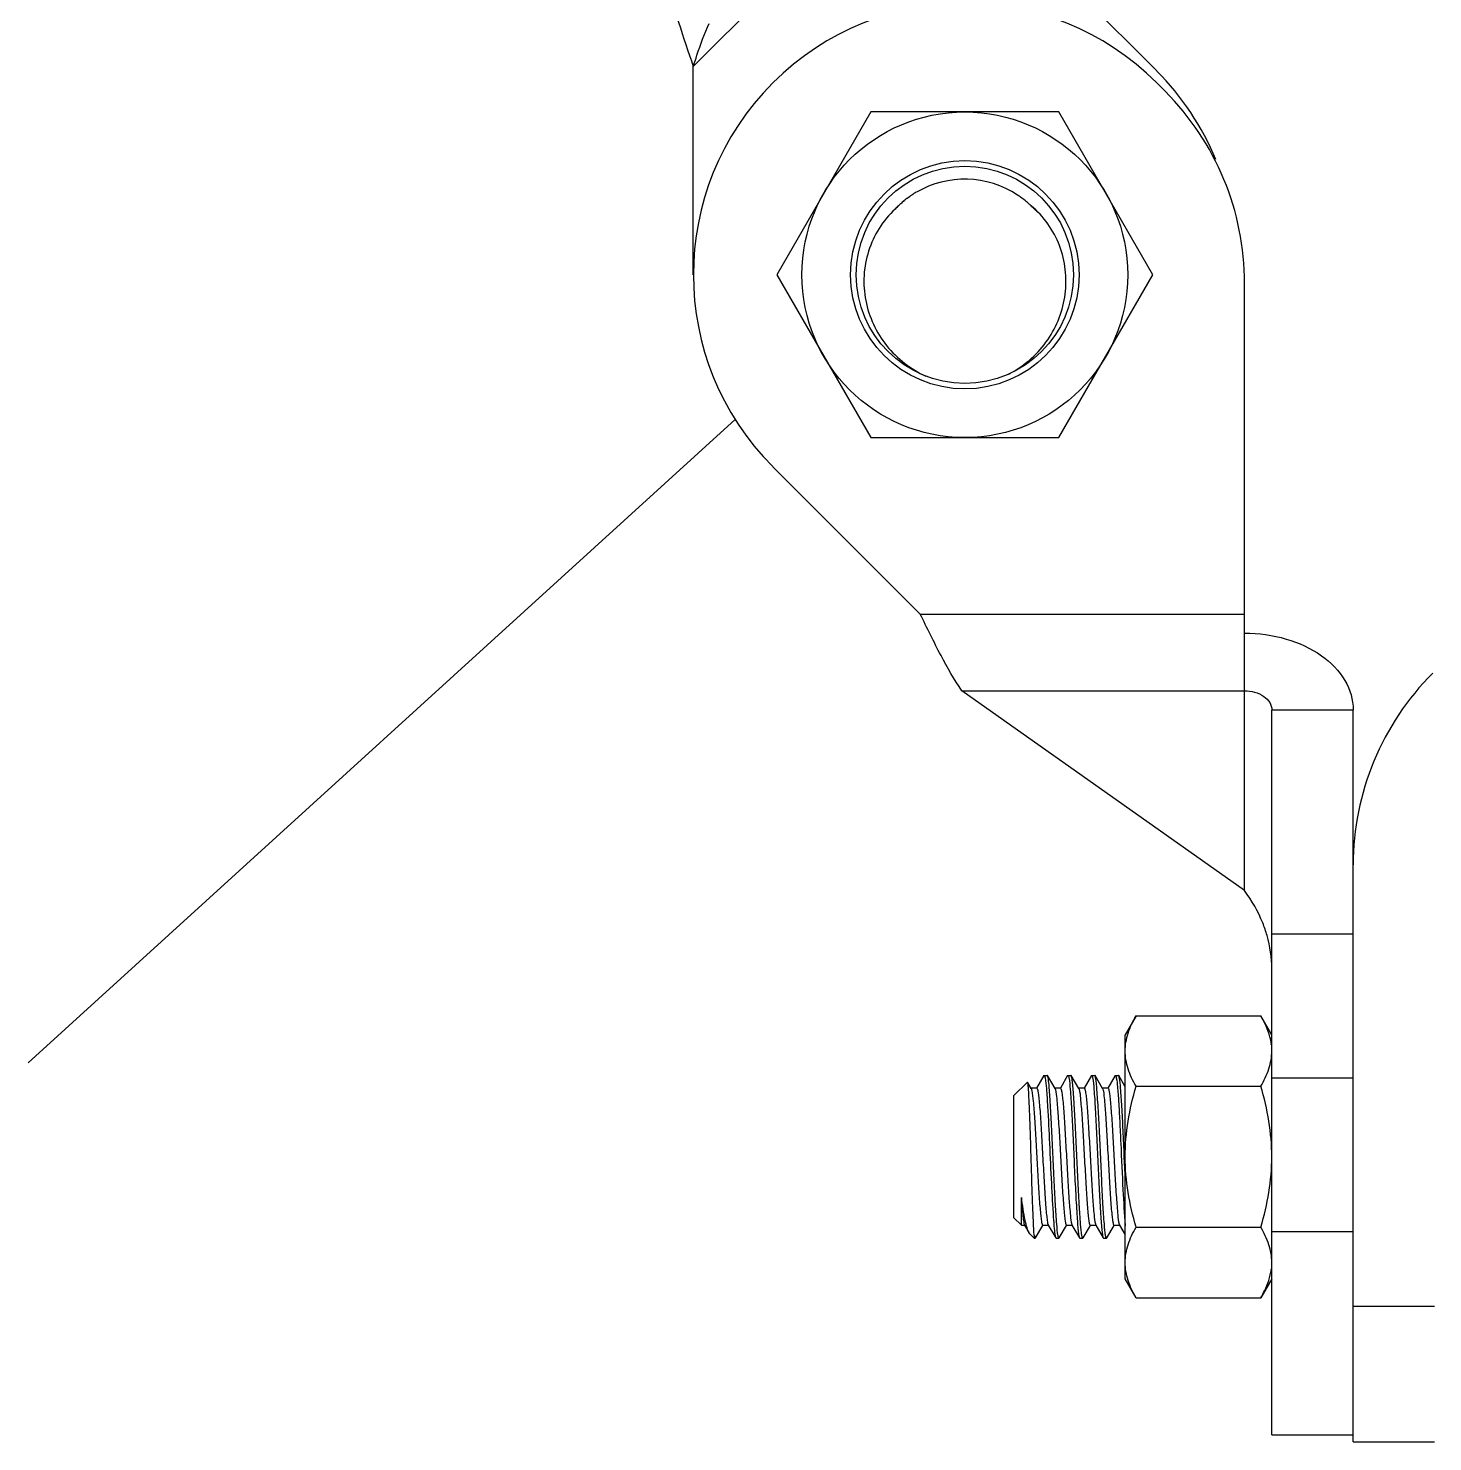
# Model space of a CAD drawing. Extents: x 27938 to 1042331, y -235042 to 1535213.
# Drawn here: x 706143 to 707375, y 727026 to 728266 of the extents above; entities that cross this region are included whole.
import ezdxf

# ---------------------------------------------------------------- set-up
doc = ezdxf.new("R2010")
doc.units = 0
doc.header["$LTSCALE"] = 1000
doc.header["$MEASUREMENT"] = 0
doc.styles.get("Standard").update_dxf_attribs({"font": 'gbenor.shx', "bigfont": 'gbcbig.shx'})
doc.dimstyles.get("Standard").update_dxf_attribs({"dimtxt": 0.18, "dimasz": 0.18, "dimexe": 0.18, "dimexo": 0.0625, "dimgap": 0.09, "dimtad": 0, "dimtih": 1, "dimtoh": 1, "dimdec": 4, "dimzin": 0, "dimdsep": 46, "dimtxsty": 'Standard', "dimcen": 0.09, "dimadec": 0, "dimazin": 0, "dimtfac": 1, "dimtdec": 4, "dimtofl": 0, "dimtmove": 0, "dimatfit": 3, "dimfxl": 1, "dimtolj": 1, "dimtzin": 0, "dimarcsym": 0})

msp = doc.modelspace()

# ---------------------------------------------------------------- linework, layer by layer
at = {"linetype": 'Continuous'}
for p, q in [((706755.8, 728605.9), (707132.7, 728229)), ((706726.2, 728233), (706927.5, 728434.2)), ((706726.2, 728050.2), (706726.2, 728233)), ((707132.7, 728218.6), (707140.1, 728211.2)), ((706881.9, 728193.1), (706799.4, 728050.2)), ((707046.8, 728193.1), (706881.9, 728193.1)), ((707129.3, 728050.2), (707046.8, 728193.1)), ((707022, 728111.2), (707021.9, 728111.3)), ((707024, 728109.3), (707024.1, 728109.2)), ((706799.4, 728050.2), (706881.9, 727907.3)), ((707046.8, 727907.3), (707129.3, 728050.2)), ((707209.8, 727509.8), (707209.8, 728042.8)), ((706881.9, 727907.3), (707046.8, 727907.3)), ((706925.3, 727752.5), (706796, 727881.8)), ((706925.3, 727752.5), (707209.8, 727752.5)), ((706961.8, 727685.2), (707209.8, 727685.2)), ((707209.8, 727509.8), (706961.8, 727685.2)), ((707305.1, 727668.3), (707233.7, 727668.3)), ((707233.7, 727032.2), (707233.7, 727668.3)), ((707305.1, 727026.2), (707305.1, 727668.3)), ((707305.1, 727471.5), (707233.7, 727471.5)), ((707114.6, 727400), (707105.1, 727383.4)), ((707114.6, 727400), (707224.1, 727400)), ((707233.7, 727383.4), (707224.1, 727400)), ((707105.1, 727169.1), (707105.1, 727383.4)), ((707007.4, 727329.9), (707019.3, 727341.7)), ((707019.5, 727341.6), (707019.3, 727341.7)), ((707022.6, 727336.1), (707019.5, 727341.6)), ((707033.8, 727347.5), (707027.3, 727336.4)), ((707033.8, 727347.5), (707034, 727347.7)), ((707034, 727347.7), (707036.6, 727347.7)), ((707034, 727347.7), (707036.6, 727347.7)), ((707036.9, 727347.5), (707036.6, 727347.7)), ((707043.5, 727336.1), (707036.9, 727347.5)), ((707054.6, 727347.5), (707048.2, 727336.4)), ((707054.6, 727347.5), (707054.9, 727347.7)), ((707054.9, 727347.7), (707057.5, 727347.7)), ((707054.9, 727347.7), (707057.5, 727347.7)), ((707057.7, 727347.5), (707057.5, 727347.7)), ((707064.3, 727336.1), (707057.7, 727347.5)), ((707075.4, 727347.5), (707069, 727336.4)), ((707075.4, 727347.5), (707075.7, 727347.7)), ((707075.7, 727347.7), (707078.3, 727347.7)), ((707075.7, 727347.7), (707078.3, 727347.7)), ((707078.6, 727347.5), (707078.3, 727347.7)), ((707085.1, 727336.1), (707078.6, 727347.5)), ((707096.3, 727347.5), (707089.8, 727336.4)), ((707096.3, 727347.5), (707096.5, 727347.7)), ((707096.5, 727347.7), (707099.1, 727347.7)), ((707096.5, 727347.7), (707099.1, 727347.7)), ((707099.4, 727347.5), (707099.1, 727347.7)), ((707105.1, 727337.7), (707099.4, 727347.5)), ((707114.6, 727338.1), (707224.1, 727338.1)), ((707305.1, 727345.2), (707233.7, 727345.2)), ((707007.4, 727222.7), (707007.4, 727329.9)), ((707027.5, 727336.4), (707022.3, 727336.4)), ((707048.3, 727336.4), (707043.2, 727336.4)), ((707069.2, 727336.4), (707064, 727336.4)), ((707090, 727336.4), (707085.1, 727336.4)), ((707085.1, 727336.1), (707085.3, 727335.8)), ((707105.1, 727260.9), (707104.3, 727276.2)), ((707014, 727216.2), (707014, 727240.5)), ((707007.4, 727222.7), (707014, 727216.2)), ((707014, 727216.2), (707017.1, 727216.2)), ((707016.8, 727216.4), (707020.6, 727209.8)), ((707026.5, 727205.1), (707032.9, 727216.1)), ((707032.7, 727216.2), (707037.9, 727216.2)), ((707037.5, 727216.7), (707037.6, 727216.4)), ((707037.6, 727216.4), (707044.2, 727205.1)), ((707047.3, 727205.1), (707053.7, 727216.1)), ((707053.6, 727216.2), (707058.7, 727216.2)), ((707058.4, 727216.4), (707065, 727205.1)), ((707068.1, 727205.1), (707074.5, 727216.1)), ((707074.4, 727216.2), (707079.6, 727216.2)), ((707079.3, 727216.4), (707085.8, 727205.1)), ((707089, 727205.1), (707095.4, 727216.1)), ((707095.2, 727216.2), (707100.4, 727216.2)), ((707100.1, 727216.4), (707105.1, 727207.9)), ((707114.6, 727214.4), (707224.1, 727214.4)), ((707021.3, 727208.8), (707020.6, 727209.8)), ((707021.3, 727208.8), (707025.3, 727204.8)), ((707025.3, 727207.6), (707025.3, 727204.8)), ((707025.3, 727204.8), (707026.2, 727204.8)), ((707026.1, 727204.9), (707026.2, 727204.8)), ((707026.2, 727204.8), (707026.5, 727205.1)), ((707044.2, 727205.1), (707044.4, 727204.8)), ((707044.4, 727204.8), (707047, 727204.8)), ((707044.4, 727204.8), (707047, 727204.8)), ((707047.3, 727205.1), (707047, 727204.8)), ((707065, 727205.1), (707065.3, 727204.8)), ((707065.3, 727204.8), (707067.9, 727204.8)), ((707065.3, 727204.8), (707067.9, 727204.8)), ((707068.1, 727205.1), (707067.9, 727204.8)), ((707085.8, 727205.1), (707086.1, 727204.8)), ((707086.1, 727204.8), (707088.7, 727204.8)), ((707086.1, 727204.8), (707088.7, 727204.8)), ((707089, 727205.1), (707088.7, 727204.8)), ((707233.7, 727210.8), (707305.1, 727210.8)), ((707114.6, 727152.6), (707105.1, 727169.1)), ((707233.7, 727169.1), (707224.1, 727152.6)), ((707114.6, 727152.6), (707224.1, 727152.6)), ((707305.1, 727145.3), (707376.5, 727145.3)), ((707233.7, 727032.2), (707305.1, 727032.2)), ((707305.1, 727026.2), (707376.5, 727026.2))]:
    msp.add_line(p, q, dxfattribs=at)
for radius in [142.9, 100.2, 95.3]:
    msp.add_circle((706964.4, 728050.2), radius, dxfattribs=at)
for centre, radius, start, end in [((706964.4, 728050.2), 238.1, 45, 225), ((706964.4, 728060.6), 238.1, 22.3697, 45), ((706971.7, 728042.8), 238.1, 0, 45), ((706964.4, 728050.2), 83.9, 56.4849, 120.4448), ((706964.4, 728050.2), 83.9, 123.6736, 127.1434), ((706964.4, 728050.2), 84, 120.4458, 123.6736), ((706964.4, 728050.3), 83.8, 56.1033, 56.4834), ((706964.3, 728050.1), 84, 50.5966, 56.0995), ((706964.3, 728050.2), 83.9, 133.7888, 136.6926), ((706964.2, 728050.3), 83.7, 134.2321, 136.6927), ((706964.4, 728050.1), 84, 133.5113, 134.2331), ((706964.4, 728050.1), 84.1, 132.695, 133.7897), ((706964.5, 728050.1), 84.1, 132.7034, 133.5113), ((706964.5, 728050.1), 84.1, 130.1579, 132.6951), ((706964.3, 728050.2), 83.9, 127.1454, 130.1582), ((706964.3, 728050.1), 84, 47.6072, 50.598), ((706964.5, 728050.4), 83.7, 46.6942, 47.6062), ((706964.6, 728050.5), 83.5, 46.3738, 46.694), ((706968.9, 728046.7), 83.5, 49.9949, 50.5079), ((706964.5, 728050.3), 83.7, 44.753, 46.3733), ((706964.3, 728050.2), 84, 43.7188, 44.6641), ((706964.2, 728050.1), 84.1, 42.1543, 43.7186), ((706959.4, 728047.2), 94.7, 297.3145, 298.9471), ((707543.2, 727532.3), 238.1, 135, 180), ((707185.5, 727368.9), 48.1, 6.6309, 7.4031), ((707080.7, 727334), 4.96, 18.4923, 20.4989), ((707185.5, 727183.6), 48.1, 352.5984, 353.3691)]:
    msp.add_arc(centre, radius, start, end, dxfattribs=at)
for points, knots in [([(706704.5, 728306.5), (706706.6, 728294.7), (706713.5, 728270), (706721.8, 728245.9), (706726.2, 728233)], [0, 0, 0, 0, 0.468219, 1, 1, 1, 1]), ([(706726.2, 728233), (706727.3, 728236.3), (706731.4, 728249), (706735.9, 728261.7), (706740.2, 728270.8)], [0, 0, 0, 0, 0.254643, 1, 1, 1, 1]), ([(706903.3, 728107.8), (706897.9, 728102.8), (706888.4, 728091.4), (706879.1, 728071.3), (706875.1, 728049.5), (706877.1, 728020.1), (706893, 727985.8), (706917, 727967.3), (706930.2, 727961.3)], [0, 0, 0, 0, 0.125414, 0.250833, 0.376265, 0.501706, 0.750785, 1, 1, 1, 1]), ([(707005.3, 727964.3), (707017.8, 727971.3), (707040, 727991.2), (707053.3, 728025.9), (707053.4, 728054.9), (707048.3, 728076.1), (707038, 728095.3), (707028.1, 728106.1), (707022.6, 728110.7)], [0, 0, 0, 0, 0.249273, 0.49841, 0.623846, 0.749245, 0.874621, 1, 1, 1, 1]), ([(706961.8, 727685.2), (706955, 727695), (706942.4, 727717.4), (706931.2, 727740.3), (706925.3, 727752.5)], [0, 0, 0, 0, 0.468219, 1, 1, 1, 1]), ([(707209.8, 727735.7), (707222.1, 727735.7), (707245.9, 727732.5), (707277.1, 727718.4), (707299.3, 727696.4), (707305.1, 727677.3), (707305.1, 727668.3)], [0, 0, 0, 0, 0.287969, 0.555344, 0.790533, 1, 1, 1, 1]), ([(707209.8, 727685.2), (707215.7, 727685.2), (707224.5, 727683), (707232.2, 727675.4), (707233.7, 727670.6), (707233.7, 727668.3)], [0, 0, 0, 0, 0.552514, 0.789178, 1, 1, 1, 1]), ([(707229.5, 727470.4), (707228.5, 727474.1), (707223.7, 727488.1), (707216.2, 727501), (707209.8, 727509.8)], [0, 0, 0, 0, 0.265236, 1, 1, 1, 1]), ([(707105.1, 727369.1), (707105.1, 727374.3), (707107, 727385.3), (707111.8, 727395.1), (707114.6, 727400)], [0, 0, 0, 0, 0.485069, 1, 1, 1, 1]), ([(707233.3, 727375.1), (707233, 727377.2), (707231.3, 727386), (707227.5, 727394.2), (707224.1, 727400)], [0, 0, 0, 0, 0.241319, 1, 1, 1, 1]), ([(707114.6, 727338.1), (707111.8, 727343), (707107, 727352.9), (707105.1, 727363.8), (707105.1, 727369.1)], [0, 0, 0, 0, 0.514931, 1, 1, 1, 1]), ([(707224.1, 727338.1), (707226.9, 727343), (707231.7, 727352.9), (707233.7, 727363.8), (707233.7, 727369.1)], [0, 0, 0, 0, 0.514931, 1, 1, 1, 1]), ([(707025.3, 727207.6), (707024.9, 727211.2), (707024.5, 727220.5), (707023.8, 727237), (707023.1, 727257.8), (707022.4, 727280.5), (707021.9, 727299.4), (707021.4, 727313.4), (707021, 727322.3), (707020.6, 727329.7), (707020.3, 727335.5), (707019.9, 727339.2), (707019.7, 727341.1), (707019.5, 727341.6)], [0, 0, 0, 0, 0.080635, 0.208535, 0.369665, 0.54562, 0.71572, 0.792041, 0.859282, 0.915304, 0.958292, 0.98682, 1, 1, 1, 1]), ([(707034, 727347.7), (707034.1, 727347.7), (707034.2, 727347.6), (707034.3, 727347.4), (707034.4, 727347.4)], [0, 0, 0, 0, 0.372399, 1, 1, 1, 1]), ([(707034.4, 727347.4), (707034.4, 727347.3), (707034.6, 727346.7), (707034.7, 727346.1), (707034.8, 727345.6)], [0, 0, 0, 0, 0.179791, 1, 1, 1, 1]), ([(707034.8, 727345.6), (707035.4, 727342.5), (707036.1, 727334.1), (707037.4, 727314.8), (707038.7, 727287), (707040.2, 727254.7), (707041.5, 727229.8), (707042.7, 727214.5), (707043.2, 727209), (707043.7, 727206.9)], [0, 0, 0, 0, 0.068037, 0.183112, 0.415613, 0.66855, 0.880458, 0.954194, 1, 1, 1, 1]), ([(707046.2, 727206.9), (707045.6, 727210.3), (707044.9, 727219.5), (707043.7, 727236.3), (707042.7, 727257.9), (707041.6, 727281.8), (707040.5, 727305.1), (707039.5, 727322.7), (707038.7, 727334.3), (707038.2, 727340.5), (707037.6, 727344.7), (707037.3, 727346.9), (707036.9, 727347.5)], [0, 0, 0, 0, 0.072759, 0.196861, 0.35726, 0.534299, 0.706283, 0.852147, 0.909525, 0.954085, 0.984493, 1, 1, 1, 1]), ([(707054.9, 727347.7), (707054.9, 727347.7), (707055.1, 727347.6), (707055.2, 727347.4), (707055.2, 727347.3)], [0, 0, 0, 0, 0.371131, 1, 1, 1, 1]), ([(707055.2, 727347.3), (707055.2, 727347.2), (707055.4, 727346.7), (707055.6, 727346.1), (707055.7, 727345.7)], [0, 0, 0, 0, 0.181022, 1, 1, 1, 1]), ([(707055.7, 727345.7), (707056.3, 727342.3), (707057, 727333.1), (707058.2, 727316.4), (707059.2, 727294.7), (707060.3, 727270.8), (707061.4, 727247.5), (707062.4, 727229.9), (707063.2, 727218.3), (707063.7, 727212.1), (707064.3, 727207.9), (707064.6, 727205.7), (707065, 727205.1)], [0, 0, 0, 0, 0.072485, 0.196435, 0.356785, 0.533878, 0.705995, 0.851999, 0.909433, 0.95404, 0.984479, 1, 1, 1, 1]), ([(707067.1, 727206.9), (707066.4, 727210.2), (707065.7, 727219.5), (707064.6, 727236.2), (707063.5, 727257.8), (707062.4, 727281.8), (707061.3, 727305), (707060.4, 727322.6), (707059.5, 727334.3), (707059, 727340.5), (707058.4, 727344.7), (707058.1, 727346.9), (707057.7, 727347.5)], [0, 0, 0, 0, 0.072462, 0.196401, 0.356774, 0.53388, 0.706003, 0.852015, 0.909448, 0.954048, 0.984481, 1, 1, 1, 1]), ([(707075.7, 727347.7), (707075.8, 727347.7), (707075.9, 727347.6), (707076, 727347.4), (707076, 727347.3)], [0, 0, 0, 0, 0.37008, 1, 1, 1, 1]), ([(707076, 727347.3), (707076.1, 727347.2), (707076.3, 727346.7), (707076.4, 727346.1), (707076.5, 727345.7)], [0, 0, 0, 0, 0.182058, 1, 1, 1, 1]), ([(707076.5, 727345.7), (707077.1, 727342.3), (707077.9, 727333.1), (707079, 727316.4), (707080, 727294.8), (707081.2, 727270.8), (707082.3, 727247.6), (707083.2, 727229.9), (707084, 727218.3), (707084.6, 727212.1), (707085.2, 727207.9), (707085.5, 727205.7), (707085.8, 727205.1)], [0, 0, 0, 0, 0.072304, 0.196155, 0.356504, 0.533641, 0.705839, 0.85193, 0.909395, 0.95402, 0.984473, 1, 1, 1, 1]), ([(707087.9, 727206.9), (707087.3, 727210.2), (707086.6, 727219.5), (707085.4, 727236.2), (707084.4, 727257.8), (707083.3, 727281.8), (707082.2, 727305), (707081.2, 727322.6), (707080.4, 727334.3), (707079.9, 727340.5), (707079.3, 727344.7), (707078.9, 727346.9), (707078.6, 727347.5)], [0, 0, 0, 0, 0.072435, 0.196357, 0.3567, 0.533804, 0.705944, 0.851972, 0.909417, 0.954032, 0.984477, 1, 1, 1, 1]), ([(707096.5, 727347.7), (707096.6, 727347.7), (707096.8, 727347.6), (707096.8, 727347.5), (707096.9, 727347.4)], [0, 0, 0, 0, 0.372863, 1, 1, 1, 1]), ([(707096.9, 727347.4), (707096.9, 727347.3), (707097.1, 727346.7), (707097.2, 727346.1), (707097.3, 727345.6)], [0, 0, 0, 0, 0.179341, 1, 1, 1, 1]), ([(707097.3, 727345.6), (707097.8, 727343), (707098.5, 727336), (707099.4, 727323.4), (707100.3, 727306.7), (707101.5, 727280.9), (707102.9, 727250.4), (707104.2, 727226.4), (707105.1, 727216.1)], [0, 0, 0, 0, 0.060989, 0.1617, 0.293789, 0.446195, 0.760045, 1, 1, 1, 1]), ([(707099.9, 727345.7), (707099.9, 727345.9), (707099.8, 727346.5), (707099.6, 727347.1), (707099.4, 727347.5)], [0, 0, 0, 0, 0.335285, 1, 1, 1, 1]), ([(707104.3, 727276.2), (707104, 727284), (707103.3, 727298.8), (707102.3, 727318.8), (707101.2, 727334.2), (707100.5, 727342.6), (707099.9, 727345.7)], [0, 0, 0, 0, 0.336027, 0.635258, 0.864886, 1, 1, 1, 1]), ([(707105.1, 727276.3), (707105.1, 727286.7), (707106.9, 727307.7), (707111.7, 727328.1), (707114.6, 727338.1)], [0, 0, 0, 0, 0.499896, 1, 1, 1, 1]), ([(707233.7, 727276.3), (707233.7, 727286.7), (707231.8, 727307.7), (707227, 727328.1), (707224.1, 727338.1)], [0, 0, 0, 0, 0.499896, 1, 1, 1, 1]), ([(707022.6, 727336.1), (707022.7, 727336), (707022.9, 727335.5), (707023.1, 727334.9), (707023.2, 727334.4)], [0, 0, 0, 0, 0.173094, 1, 1, 1, 1]), ([(707023.2, 727334.4), (707023.8, 727331.4), (707024.6, 727323.1), (707025.7, 727308.4), (707026.8, 727289.4), (707027.9, 727268.8), (707028.9, 727251.8), (707029.7, 727239.3), (707030.3, 727231.6), (707030.9, 727225.3), (707031.4, 727220.4), (707031.9, 727218), (707032.4, 727216.2), (707032.7, 727216.2)], [0, 0, 0, 0, 0.077798, 0.208235, 0.374801, 0.5562, 0.729214, 0.805537, 0.87171, 0.925623, 0.965576, 0.990391, 1, 1, 1, 1]), ([(707027.5, 727336.4), (707027.9, 727336.4), (707028.3, 727334.4), (707028.9, 727331.8), (707029.4, 727326.4), (707030.1, 727319.7), (707030.7, 727311.3), (707031.5, 727298), (707032.5, 727280.1), (707033.7, 727258.8), (707034.7, 727242.1), (707035.5, 727230.7), (707036.1, 727224.4), (707036.7, 727219.9), (707037.1, 727217.5), (707037.5, 727216.7)], [0, 0, 0, 0, 0.010217, 0.036837, 0.079637, 0.137238, 0.207661, 0.288445, 0.469496, 0.655187, 0.819656, 0.886575, 0.940042, 0.978239, 1, 1, 1, 1]), ([(707043.8, 727335.3), (707044.6, 727332.7), (707045.2, 727325), (707046.4, 727310.7), (707047.5, 727291.8), (707048.7, 727270.8), (707049.6, 727253.3), (707050.5, 727240.4), (707051.1, 727232.3), (707051.7, 727225.8), (707052.2, 727220.6), (707052.8, 727218.1), (707053.2, 727216.2), (707053.6, 727216.2)], [0, 0, 0, 0, 0.068121, 0.193192, 0.358672, 0.542411, 0.719756, 0.798471, 0.866922, 0.922814, 0.96429, 0.990066, 1, 1, 1, 1]), ([(707048.3, 727336.4), (707048.7, 727336.4), (707049.1, 727334.4), (707049.7, 727331.9), (707050.3, 727326.6), (707050.9, 727320), (707051.5, 727311.8), (707052.3, 727298.7), (707053.3, 727281), (707054.5, 727259.9), (707055.5, 727240.9), (707056.8, 727227), (707057.4, 727219.4), (707058.2, 727217)], [0, 0, 0, 0, 0.010066, 0.036229, 0.078308, 0.134982, 0.204339, 0.284002, 0.463049, 0.647693, 0.812725, 0.935658, 1, 1, 1, 1]), ([(707064.3, 727336.1), (707064.4, 727336), (707064.5, 727335.8), (707064.5, 727335.6), (707064.6, 727335.5)], [0, 0, 0, 0, 0.437616, 1, 1, 1, 1]), ([(707064.6, 727335.5), (707065.4, 727333), (707066, 727325.3), (707067.3, 727311.3), (707068.3, 727292.3), (707069.5, 727271.3), (707070.5, 727253.6), (707071.3, 727240.6), (707071.9, 727232.4), (707072.5, 727225.9), (707073, 727220.7), (707073.6, 727218.1), (707074, 727216.2), (707074.4, 727216.2)], [0, 0, 0, 0, 0.065945, 0.18979, 0.355015, 0.539274, 0.717597, 0.796856, 0.865828, 0.922169, 0.96399, 0.989989, 1, 1, 1, 1]), ([(707069.2, 727336.4), (707069.6, 727336.4), (707070, 727334.5), (707070.5, 727331.9), (707071.1, 727326.8), (707071.7, 727320.3), (707072.3, 727312.2), (707073.1, 727299.3), (707074.1, 727281.8), (707075.2, 727260.8), (707076.3, 727241.9), (707077.5, 727227.6), (707078.2, 727219.9), (707078.9, 727217.3)], [0, 0, 0, 0, 0.009925, 0.035675, 0.077105, 0.132941, 0.201328, 0.279974, 0.457194, 0.640866, 0.806379, 0.931604, 1, 1, 1, 1]), ([(707085.4, 727335.6), (707086.2, 727333.1), (707086.8, 727325.6), (707088.1, 727311.6), (707089.1, 727292.7), (707090.3, 727271.6), (707091.3, 727253.8), (707092.1, 727240.8), (707092.7, 727232.5), (707093.3, 727225.9), (707093.9, 727220.7), (707094.4, 727218.1), (707094.8, 727216.2), (707095.2, 727216.2)], [0, 0, 0, 0, 0.064566, 0.18762, 0.35268, 0.537272, 0.716218, 0.795829, 0.86513, 0.921755, 0.963804, 0.989947, 1, 1, 1, 1]), ([(707090, 727336.4), (707090.4, 727336.4), (707090.8, 727334.5), (707091.4, 727331.9), (707091.9, 727326.8), (707092.5, 727320.3), (707093.1, 727312.2), (707093.9, 727299.3), (707094.9, 727281.8), (707096.1, 727260.8), (707097.1, 727241.9), (707098.4, 727227.6), (707099, 727219.9), (707099.8, 727217.2)], [0, 0, 0, 0, 0.009925, 0.03569, 0.077147, 0.133004, 0.201419, 0.280102, 0.457378, 0.641081, 0.806581, 0.931726, 1, 1, 1, 1]), ([(707114.6, 727214.4), (707111.7, 727224.5), (707106.9, 727244.9), (707105.1, 727265.8), (707105.1, 727276.3)], [0, 0, 0, 0, 0.500104, 1, 1, 1, 1]), ([(707224.1, 727214.4), (707227, 727224.5), (707231.8, 727244.9), (707233.7, 727265.8), (707233.7, 727276.3)], [0, 0, 0, 0, 0.500104, 1, 1, 1, 1]), ([(707020.6, 727209.8), (707019.9, 727211), (707018.7, 727214.6), (707016.3, 727224.8), (707015, 727233.8), (707014, 727240.5)], [0, 0, 0, 0, 0.138777, 0.35633, 1, 1, 1, 1]), ([(707014, 727240.5), (707014.2, 727237.4), (707014.6, 727231.9), (707015.2, 727224.7), (707015.9, 727219.8), (707016.3, 727217.2), (707016.8, 727216.4)], [0, 0, 0, 0, 0.382824, 0.684922, 0.89313, 1, 1, 1, 1]), ([(707058.2, 727217), (707058.2, 727216.9), (707058.3, 727216.7), (707058.4, 727216.5), (707058.4, 727216.4)], [0, 0, 0, 0, 0.555455, 1, 1, 1, 1]), ([(707105.1, 727183.5), (707105.1, 727188.8), (707107, 727199.7), (707111.8, 727209.6), (707114.6, 727214.4)], [0, 0, 0, 0, 0.485069, 1, 1, 1, 1]), ([(707233.7, 727183.5), (707233.7, 727188.8), (707231.7, 727199.7), (707226.9, 727209.6), (707224.1, 727214.4)], [0, 0, 0, 0, 0.485069, 1, 1, 1, 1]), ([(707025.3, 727207.6), (707025.4, 727206.9), (707025.6, 727206.1), (707025.9, 727205.1), (707026.1, 727204.9)], [0, 0, 0, 0, 0.675862, 1, 1, 1, 1]), ([(707043.7, 727206.9), (707043.7, 727206.7), (707043.8, 727206.1), (707044, 727205.4), (707044.2, 727205.1)], [0, 0, 0, 0, 0.335295, 1, 1, 1, 1]), ([(707046.7, 727205.2), (707046.7, 727205.3), (707046.5, 727205.9), (707046.3, 727206.5), (707046.2, 727206.9)], [0, 0, 0, 0, 0.179414, 1, 1, 1, 1]), ([(707047, 727204.8), (707047, 727204.8), (707046.8, 727205), (707046.8, 727205.1), (707046.7, 727205.2)], [0, 0, 0, 0, 0.372787, 1, 1, 1, 1]), ([(707067.5, 727205.2), (707067.5, 727205.3), (707067.3, 727205.9), (707067.2, 727206.4), (707067.1, 727206.9)], [0, 0, 0, 0, 0.181112, 1, 1, 1, 1]), ([(707067.9, 727204.8), (707067.8, 727204.8), (707067.7, 727205), (707067.6, 727205.1), (707067.5, 727205.2)], [0, 0, 0, 0, 0.371042, 1, 1, 1, 1]), ([(707088.4, 727205.2), (707088.3, 727205.3), (707088.1, 727205.9), (707088, 727206.4), (707087.9, 727206.9)], [0, 0, 0, 0, 0.181321, 1, 1, 1, 1]), ([(707088.7, 727204.8), (707088.7, 727204.8), (707088.5, 727205), (707088.4, 727205.1), (707088.4, 727205.2)], [0, 0, 0, 0, 0.370825, 1, 1, 1, 1]), ([(707114.6, 727152.6), (707111.8, 727157.4), (707107, 727167.3), (707105.1, 727178.2), (707105.1, 727183.5)], [0, 0, 0, 0, 0.514931, 1, 1, 1, 1]), ([(707224.1, 727152.6), (707225.2, 727154.6), (707229.4, 727162.4), (707232.4, 727170.9), (707233.3, 727177.4)], [0, 0, 0, 0, 0.26074, 1, 1, 1, 1])]:
    msp.add_open_spline(points, degree=3, knots=knots, dxfattribs=at)
for points in [[(707233.7, 727441.2), (707233.7, 727451), (707232.2, 727460.9), (707229.5, 727470.4)], [(707043.5, 727336.1), (707043.6, 727335.9), (707043.7, 727335.6), (707043.8, 727335.3)], [(707078.9, 727217.3), (707079, 727217), (707079.1, 727216.7), (707079.3, 727216.4)], [(707099.8, 727217.2), (707099.9, 727217), (707100, 727216.7), (707100.1, 727216.4)]]:
    msp.add_open_spline(points, degree=3, dxfattribs=at)

# ---------------------------------------------------------------- leaders
msp.add_leader([(706762.8, 727923.3), (706142.9, 727358.6)], dimstyle='Standard', override={"dimgap": 20, "dimtad": 0})

doc.saveas('drawing.dxf')
